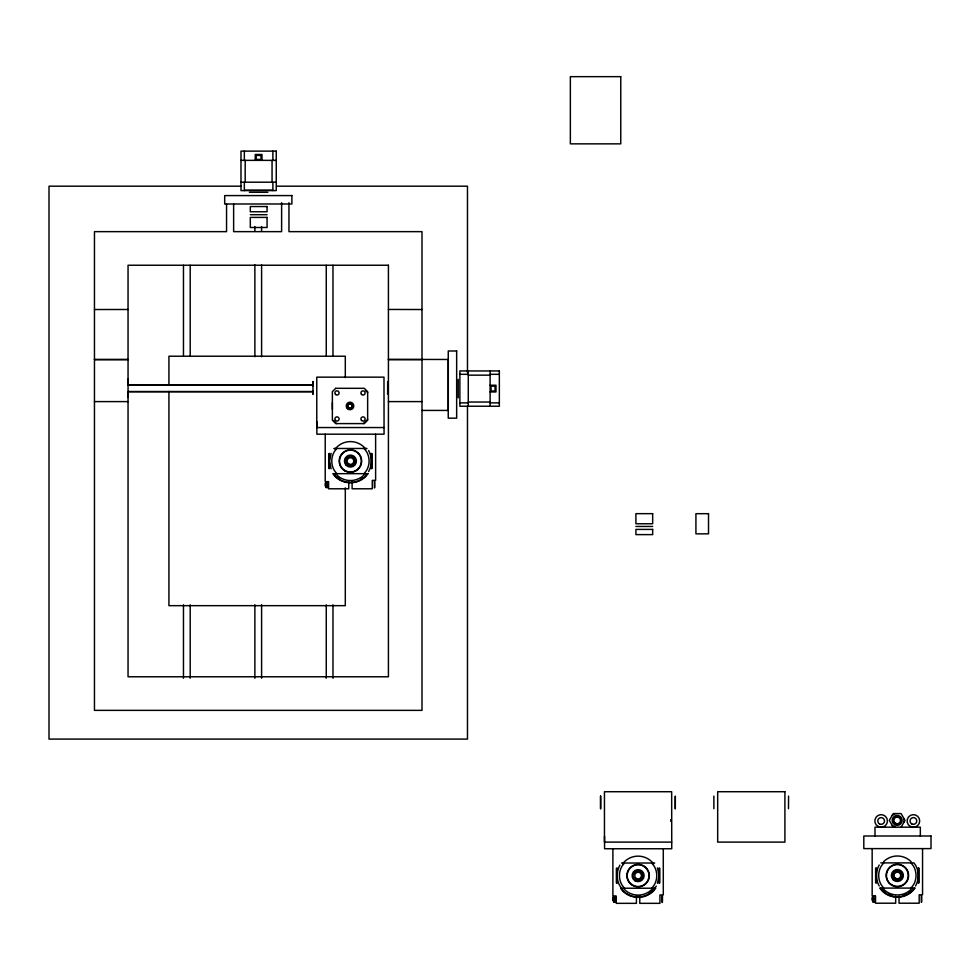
<?xml version="1.0" encoding="UTF-8"?>
<svg xmlns="http://www.w3.org/2000/svg" width="980" height="980" viewBox="0 0 980 980"><rect width="100%" height="100%" fill="white"/><g stroke="black" fill="none" stroke-linecap="round" stroke-linejoin="round"><path stroke-width="1.47" d="M128.049 397.513L128.049 392.894M128.049 383.658L128.049 379.04M326.328 481.646L326.328 487.526M328.153 487.526L328.153 481.646M614.007 896.198L614.007 902.078M615.82 902.078L615.82 896.198M873.266 896.063L873.266 901.943M875.091 901.943L875.091 896.063M331.093 453.373L329.439 461.066L331.093 468.759M368.615 471.564C372.192 465.12 372.192 457.011 368.615 450.567M619.924 865.132C615.967 872.274 616.249 881.829 621.541 888.223M657.445 883.323L659.099 875.63L657.445 867.925M879.183 864.985C875.606 871.428 875.606 879.538 879.183 885.981M915.541 885.981C919.497 878.84 919.216 869.285 913.936 862.89L880.8 862.89M901.086 827.194L905.018 820.395L901.086 813.584L893.233 813.584L889.313 820.395L893.233 827.194M336.765 448.473L334.266 451.731A18.669 18.669 0 0 0 334.266 470.4L336.765 473.671M364.082 473.671L366.594 470.4A18.669 18.669 0 0 0 366.594 451.731L364.082 448.473M365.111 473.671L364.205 474.847A19.49 19.49 0 0 1 336.655 474.847L335.748 473.671M367.439 473.671L365.528 476.158A21.352 21.352 0 0 1 335.332 476.158L333.421 473.671M624.444 863.025L621.933 866.295A18.669 18.669 0 0 0 621.933 884.952L624.444 888.223M651.761 888.223L654.273 884.952A18.669 18.669 0 0 0 654.273 866.295L651.761 863.025M652.79 888.223L651.884 889.399A19.49 19.49 0 0 1 624.321 889.399L623.415 888.223M656.282 886.116L652.95 890.465A20.997 20.997 0 0 1 648.601 893.809M655.118 888.223L653.195 890.722A21.352 21.352 0 0 1 623.01 890.722L621.087 888.223M883.703 862.89L881.192 866.149A18.669 18.669 0 0 0 881.192 884.817L883.703 888.088M911.02 888.088L913.532 884.817A18.669 18.669 0 0 0 913.532 866.149L911.02 862.89M912.049 888.088L911.143 889.264A19.49 19.49 0 0 1 883.58 889.264L882.674 888.088M914.377 888.088L912.454 890.575A21.352 21.352 0 0 1 882.27 890.575L880.346 888.088M363.445 423.593L367.647 419.391M892.229 815.323L895.23 813.584M240.982 160.365L276.262 160.365M240.982 182.194L276.262 182.194M241.435 186.188L49 186.188L49 739.092L467.472 739.092L467.472 406.124M276.556 186.188L467.472 186.188L467.472 372.523M245.184 190.181L272.06 190.181M249.386 192.276L267.858 192.276M250.304 214.706L267.062 214.706M94.46 309.521L128.049 309.496M94.46 359.476L128.049 359.476M94.46 359.635L128.049 359.635M388.423 359.635L422 359.635M459.877 374.311L468.281 374.311M490.11 374.311L499.347 374.311M468.281 375.156L490.11 375.156M128.086 384.724L313.331 384.822M128.135 384.993L313.331 384.993M490.11 385.238L495.99 385.238L495.99 391.951L490.11 391.951M128.135 391.535L313.331 391.535M128.135 391.706L313.331 391.706M94.46 401.604L128.049 401.604M388.423 401.604L422 401.604M468.281 402.033L490.11 402.033M332.367 402.596L332.367 409.309M459.877 402.866L468.281 402.866M490.11 402.866L499.347 402.866M422 410.424L448.289 410.424L448.289 359.476L388.423 359.403M383.988 427.55L316.773 427.55L316.773 377.153L383.988 377.153L384.062 434.189L316.871 434.189L316.871 421.584M333.862 448.473L366.998 448.473M326.328 484.586L328.153 484.586M326.071 487.526L328.41 487.526M635.91 526.444L652.668 526.444M671.668 842.114L604.452 842.114L604.452 791.717L671.668 791.717L671.741 848.754L604.55 848.754L604.55 836.148M621.541 863.025L654.664 863.025M873.266 899.003L875.091 899.003M614.007 899.138L615.82 899.138M613.737 902.078L616.089 902.078M872.996 901.943L875.348 901.943M388.423 309.447L422 309.521M892.229 825.454L895.23 827.194M365.54 390.408L367.647 392.515M333.421 420.445L336.569 423.593M880.8 888.088L882.514 890.33A20.997 20.997 0 0 0 885.7 892.939M922.548 848.607L922.548 894.801L919.191 894.801L919.191 903.205L899.04 903.205L899.04 896.247M921.715 896.063L921.715 901.943M921.286 895.647L921.286 902.36M920.342 836.001L920.342 827.181L874.993 827.181L874.993 836.001M919.093 868.17L919.093 882.808M918.358 867.79L918.358 883.176M904.013 818.655L904.013 822.122M895.671 896.247L895.671 903.205L875.52 903.205L875.52 896.063L872.163 896.063L872.163 848.607M876.365 867.79L876.365 883.176M875.63 868.17L875.63 882.808M873.143 897.643L873.143 900.363M872.825 896.357L872.825 901.649M872.58 897.325L872.58 900.681M872.163 897.741L872.163 900.265M788.557 796.115L788.496 808.708M713.869 796.115L713.869 808.708M663.289 848.754L663.289 894.948L659.932 894.948L659.932 903.34L639.781 903.34L639.781 896.394M662.456 896.198L662.456 902.078M662.027 895.781L662.027 902.507M659.834 868.305L659.834 882.943M659.099 867.925L659.099 883.323M636.412 896.394L636.412 903.34L616.261 903.34L616.261 896.198L612.892 896.198L612.892 848.754M617.106 867.925L617.106 883.323M616.371 868.305L616.371 882.943M613.884 897.778L613.884 900.498M613.566 896.492L613.566 901.784M613.321 897.46L613.321 900.816M612.892 897.888L612.892 900.399M600.642 796.115L600.642 808.708M600.556 796.115L600.556 808.708M490.11 370.954L490.11 406.235M468.281 370.954L468.281 406.235M458.199 379.358L458.199 397.831M387.651 381.551L387.651 394.156M387.59 393.311L387.59 394.156M375.622 434.189L375.622 480.384L372.265 480.384L372.265 488.787L352.102 488.787L352.102 481.829M374.776 481.646L374.776 487.526M374.36 481.229L374.36 487.942M372.155 453.74L372.155 468.391M371.42 453.373L371.42 468.759M348.745 481.829L348.745 488.787L328.582 488.787L328.582 481.646L325.225 481.646L325.225 434.189M345.303 377.643L345.303 356.218L168.928 356.218L168.928 385.299M345.303 487.832L345.303 605.665L168.928 605.665L168.928 391.412M332.98 265.298L332.98 355.532M332.98 604.832L332.98 678.246M329.439 453.373L329.439 468.759M328.704 453.74L328.704 468.391M326.254 265.298L326.254 355.532M326.218 483.226L326.218 485.945M326.254 604.832L326.254 678.246M325.899 481.94L325.899 487.232M325.642 482.907L325.642 486.264M325.225 483.324L325.225 485.847M312.963 381.551L312.963 394.156M312.877 381.551L312.877 386.23M312.877 391.008L312.877 394.156M288.965 202.676L288.965 231.648L422 231.648L422 710.365L94.46 710.365L94.46 231.648L226.552 231.648L226.552 204.012M281.615 202.676L281.615 231.648L233.632 231.648L233.632 204.012M272.893 151.128L272.893 160.365M272.893 182.194L272.893 190.598M272.06 160.365L272.06 182.194M261.979 160.365L261.979 154.485L255.266 154.485L255.266 160.365M261.599 226.613L261.599 231.207M261.599 264.882L261.599 356.732M261.599 604.734L261.599 678.221M254.874 226.613L254.874 231.207M254.874 264.882L254.874 356.732M254.874 604.734L254.874 678.221M245.184 160.365L245.184 182.194M244.339 151.128L244.339 160.365M244.339 182.194L244.339 190.598M190.194 265.298L190.194 355.532M190.194 604.832L190.194 678.246M183.468 265.298L183.468 355.532M183.468 604.832L183.468 678.246M883.58 861.702A19.49 19.49 0 0 1 911.143 861.702M911.204 891.261A20.997 20.997 0 0 1 909.024 892.939M906.647 894.311A20.997 20.997 0 0 1 902.801 895.757M891.935 895.757A20.997 20.997 0 0 1 888.076 894.311M901.416 876.573A4.202 4.202 0 0 1 901 877.59M899.456 879.121A4.202 4.202 0 0 1 893.723 873.388M895.267 871.845A4.202 4.202 0 0 1 896.271 871.428M898.452 871.428A4.202 4.202 0 0 1 901.416 874.393M334.976 449.208A19.49 19.49 0 0 1 365.883 449.208M363.213 477.726A20.997 20.997 0 0 1 360.922 479.245M339.938 479.245A20.997 20.997 0 0 1 336.581 476.844M354.49 462.156A4.202 4.202 0 0 1 354.062 463.16M352.531 464.704A4.202 4.202 0 0 1 348.329 464.704M346.798 463.16A4.202 4.202 0 0 1 346.798 458.971M348.329 457.427A4.202 4.202 0 0 1 349.346 457.011M351.514 457.011A4.202 4.202 0 0 1 352.531 457.427M354.062 458.971A4.202 4.202 0 0 1 354.49 459.975M622.643 863.76A19.49 19.49 0 0 1 653.562 863.76M640.846 896.443A20.997 20.997 0 0 1 635.359 896.443M641.741 877.725A4.202 4.202 0 0 1 638.102 879.82M637.012 879.685A4.202 4.202 0 0 1 634.464 877.725M634.464 873.523A4.202 4.202 0 0 1 637.012 871.563M638.102 871.428A4.202 4.202 0 0 1 641.741 873.523M642.157 874.54A4.202 4.202 0 0 1 642.157 876.708M670.798 819.672A3.357 3.357 0 0 1 670.798 821.412M367.916 473.671L365.797 476.427A21.732 21.732 0 0 1 335.062 476.427L332.943 473.671L367.916 473.671M655.583 888.223L653.464 890.992A21.732 21.732 0 0 1 622.741 890.992L620.622 888.223L655.583 888.223M914.842 888.088L912.723 890.845A21.732 21.732 0 0 1 882 890.845L879.881 888.088L914.842 888.088M335.724 388.313L332.367 391.669L332.367 420.224L335.724 423.593L364.278 423.593L367.647 420.224L367.647 391.669L364.278 388.313L335.724 388.313M620.757 76.66L570.36 76.66L570.36 143.852L620.757 143.852L620.757 76.66M276.262 151.128L240.982 151.128L240.982 190.598L276.262 190.598L276.262 151.128M261.048 155.416L256.184 155.416L256.184 159.434L261.048 159.434L261.048 155.416M291.881 195.584L224.69 195.584L224.69 203.987L291.881 203.987L291.881 195.584M267.062 206.535L250.304 206.535L250.304 211.754L267.062 211.754L267.062 206.535M267.062 217.401L250.304 217.401L250.304 227.495L267.062 227.495L267.062 217.401M388.423 265.237L128.049 265.237L128.049 676.776L388.423 676.776L388.423 265.237M456.656 350.987L448.252 350.987L448.252 418.178L456.656 418.178L456.656 350.987M499.347 370.954L459.877 370.954L459.877 406.235L499.347 406.235L499.347 370.954M495.059 386.169L491.041 386.169L491.041 391.02L495.059 391.02L495.059 386.169M652.668 513.655L635.91 513.655L635.91 523.761L652.668 523.761L652.668 513.655M708.516 513.679L695.923 513.679L695.923 533.843L708.516 533.843L708.516 513.679M652.668 529.408L635.91 529.408L635.91 534.615L652.668 534.615L652.668 529.408M784.907 791.717L717.679 791.717L717.679 842.114L784.907 842.114L784.907 791.717M931 836.001L863.809 836.001L863.809 848.607L931 848.607L931 836.001M675.318 808.708L675.318 796.115L675.257 808.708M877.994 826.422A6.296 6.296 0 0 0 887.451 820.958A6.296 6.296 0 0 0 877.994 815.507A6.296 6.296 0 0 0 877.994 826.422M879.464 823.874A3.357 3.357 0 0 0 884.511 820.958A3.357 3.357 0 0 0 879.464 818.055A3.357 3.357 0 0 0 879.464 823.874M910.249 826.422A6.296 6.296 0 0 0 919.706 820.958A6.296 6.296 0 0 0 910.249 815.507A6.296 6.296 0 0 0 910.249 826.422M911.719 823.874A3.357 3.357 0 0 0 916.766 820.958A3.357 3.357 0 0 0 911.719 818.055A3.357 3.357 0 0 0 911.719 823.874M894.667 824.719A4.998 4.998 0 0 0 902.164 820.395A4.998 4.998 0 0 0 894.667 816.058A4.998 4.998 0 0 0 894.667 824.719M895.157 823.849A4.006 4.006 0 0 0 901.159 820.395A4.006 4.006 0 0 0 895.157 816.928A4.006 4.006 0 0 0 895.157 823.849M895.487 823.286A3.357 3.357 0 0 0 900.51 820.395A3.357 3.357 0 0 0 895.487 817.492A3.357 3.357 0 0 0 895.487 823.286M891.898 884.952A10.927 10.927 0 0 0 908.289 875.483A10.927 10.927 0 0 0 891.898 866.014A10.927 10.927 0 0 0 891.898 884.952M889.411 883.433A11.245 11.245 0 0 0 908.227 878.399A11.245 11.245 0 0 0 894.446 864.63A11.245 11.245 0 0 0 889.411 883.433M893.111 879.734A6.003 6.003 0 0 0 903.168 877.039A6.003 6.003 0 0 0 895.806 869.689A6.003 6.003 0 0 0 893.111 879.734M893.797 879.048A5.035 5.035 0 0 0 902.225 876.794A5.035 5.035 0 0 0 896.063 870.62A5.035 5.035 0 0 0 893.797 879.048M895.683 878.399A3.357 3.357 0 0 0 900.718 875.483A3.357 3.357 0 0 0 895.683 872.58A3.357 3.357 0 0 0 895.683 878.399M344.96 470.535A10.927 10.927 0 0 0 361.363 461.066A10.927 10.927 0 0 0 344.96 451.596A10.927 10.927 0 0 0 344.96 470.535M344.813 470.804A11.245 11.245 0 0 0 361.669 461.066A11.245 11.245 0 0 0 344.813 451.327A11.245 11.245 0 0 0 344.813 470.804M346.185 465.316A6.003 6.003 0 0 0 356.23 462.621A6.003 6.003 0 0 0 348.88 455.271A6.003 6.003 0 0 0 346.185 465.316M346.871 464.63A5.035 5.035 0 0 0 355.299 462.376A5.035 5.035 0 0 0 349.125 456.202A5.035 5.035 0 0 0 346.871 464.63M348.745 463.981A3.357 3.357 0 0 0 353.792 461.066A3.357 3.357 0 0 0 348.745 458.162A3.357 3.357 0 0 0 348.745 463.981M632.639 885.087A10.927 10.927 0 0 0 649.03 875.63A10.927 10.927 0 0 0 632.639 866.161A10.927 10.927 0 0 0 632.639 885.087M632.48 885.357A11.245 11.245 0 0 0 649.348 875.63A11.245 11.245 0 0 0 632.48 865.891A11.245 11.245 0 0 0 632.48 885.357M635.101 880.824A6.003 6.003 0 0 0 644.105 875.63A6.003 6.003 0 0 0 635.101 870.424A6.003 6.003 0 0 0 635.101 880.824M634.538 879.183A5.035 5.035 0 0 0 642.966 876.929A5.035 5.035 0 0 0 636.804 870.755A5.035 5.035 0 0 0 634.538 879.183M636.424 878.533A3.357 3.357 0 0 0 641.459 875.63A3.357 3.357 0 0 0 636.424 872.715A3.357 3.357 0 0 0 636.424 878.533M335.503 420.457A2.095 2.095 0 0 0 339.019 419.514A2.095 2.095 0 0 0 336.446 416.941A2.095 2.095 0 0 0 335.503 420.457M335.503 394.413A2.095 2.095 0 0 0 339.019 393.47A2.095 2.095 0 0 0 336.446 390.91A2.095 2.095 0 0 0 335.503 394.413M361.534 420.457A2.095 2.095 0 0 0 365.05 419.514A2.095 2.095 0 0 0 362.478 416.941A2.095 2.095 0 0 0 361.534 420.457M361.534 394.413A2.095 2.095 0 0 0 365.05 393.47A2.095 2.095 0 0 0 362.478 390.91A2.095 2.095 0 0 0 361.534 394.413M347.337 408.623A3.785 3.785 0 0 0 353.658 406.933A3.785 3.785 0 0 0 349.027 402.302A3.785 3.785 0 0 0 347.337 408.623M348.219 407.729A2.524 2.524 0 0 0 352.433 406.602A2.524 2.524 0 0 0 349.358 403.515A2.524 2.524 0 0 0 348.219 407.729M348.525 407.435A2.095 2.095 0 0 0 352.028 406.492A2.095 2.095 0 0 0 349.456 403.919A2.095 2.095 0 0 0 348.525 407.435"/></g></svg>
